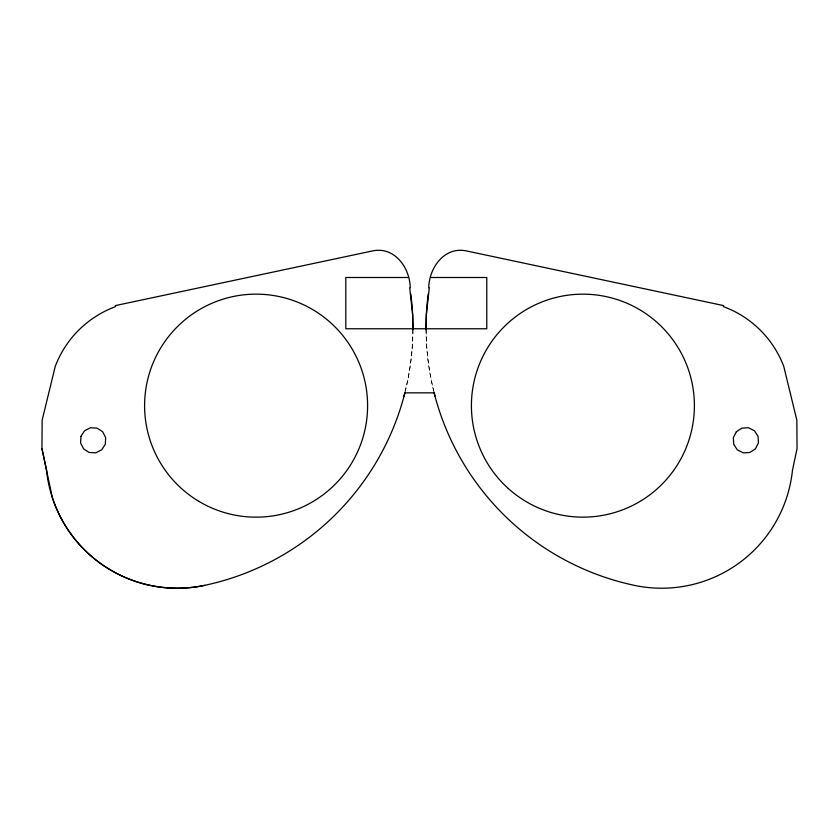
<?xml version="1.0" encoding="UTF-8"?>
<svg xmlns="http://www.w3.org/2000/svg" width="839" height="839" viewBox="0 0 839 839"><rect width="100%" height="100%" fill="white"/><g stroke="black" fill="none" stroke-linecap="round" stroke-linejoin="round"><path stroke-width="0.63" stroke-dasharray="4.2 3.15" d="M426.181 330.01C426.191 350.765 428.928 371.509 433.962 391.645M405.038 391.645C410.072 371.509 412.809 350.765 412.819 330.01M433.69 391.184A263.006 263.006 0 0 1 426.023 329.832M412.977 329.832A263.006 263.006 0 0 1 405.31 391.184"/><path stroke-width="1.26" d="M404.996 392.432A263.006 263.006 0 0 1 204.664 585.349A131.492 131.492 0 0 1 52.27 497.359L41.95 448.571L42.16 420.129L55.238 366.412A102.232 102.232 0 0 1 115.551 306.634L115.331 305.606L372.568 250.924C394.666 246.288 409.799 267.725 410.271 287.725L409.705 287.84L412.62 314.342L412.809 328.762M426.191 328.762L426.38 314.342L429.295 287.84L428.729 287.725C429.201 267.725 444.334 246.288 466.432 250.924L723.669 305.606L723.449 306.634A102.232 102.232 0 0 1 783.762 366.412L796.84 420.129L797.05 448.571L792.446 470.48A131.492 131.492 0 0 1 634.336 585.349A263.006 263.006 0 0 1 434.004 392.432M404.02 396.176L404.776 392.841L434.224 392.841L434.98 396.176M408.1 277.499L345.804 277.499L345.804 328.762L486.788 328.762L486.788 277.499L430.9 277.499M41.95 448.571L46.554 470.228M426.023 329.832A263.006 263.006 0 0 1 428.257 293.776M410.732 293.786A263.006 263.006 0 0 1 412.977 329.832M204.664 585.349A131.492 131.492 0 0 1 46.554 470.48M80.932 436.343L80.586 442.961L83.596 448.875L89.165 452.494L95.793 452.84L101.697 449.819L105.315 444.261L105.662 437.633L102.652 431.728L97.083 428.11L90.465 427.764L84.55 430.774L80.932 436.343M736.348 431.728L733.338 437.633L733.685 444.261L737.303 449.819L743.207 452.84L749.835 452.494L755.404 448.875L758.414 442.961L758.068 436.343L754.45 430.774L748.535 427.764L741.917 428.11L736.348 431.728M508.298 488.518A111.503 111.503 0 0 0 691.965 428.844A111.503 111.503 0 0 0 548.454 299.617A111.503 111.503 0 0 0 508.298 488.518M198.906 501.376A111.503 111.503 0 0 0 367.587 407.324A111.503 111.503 0 0 0 201.79 308.27A111.503 111.503 0 0 0 198.906 501.376"/></g></svg>
